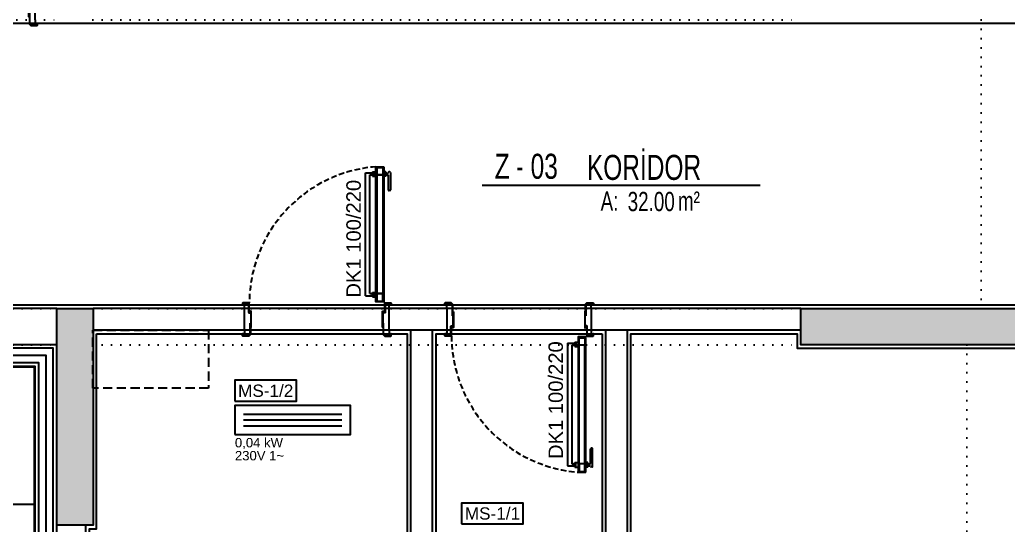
# Model space of a CAD drawing. Header units: inches. Extents: x 21 to 32698, y 13 to 3712.
# Drawn here: x 3306 to 3990, y 1512 to 1862 of the extents above; entities that cross this region are included whole.
import ezdxf
from ezdxf.enums import TextEntityAlignment as Align

# ---------------------------------------------------------------- set-up
doc = ezdxf.new("R2010")
doc.units = ezdxf.units.IN
doc.header["$MEASUREMENT"] = 0
doc.set_wipeout_variables(frame=1)
for name, pattern in [('( Hidden )', [0.375, 0.25, -0.125]), ('DOT', [6.35, 0, -6.35]), ('HIDDEN', [9.525, 6.35, -3.175])]:
    doc.linetypes.add(name, pattern=pattern)
for name, color, linetype in [('MEK-ELK-ETIKET', 7, 'Continuous'), ('MEK-ELK-GUC', 6, 'Continuous'), ('MEK-ELK-KLIMA', 150, 'Continuous')]:
    doc.layers.add(name, color=color, linetype=linetype)
for name, color, linetype, lineweight in [('Z_MİM_-KM-AREA-IDEN', 8, 'Continuous', 25), ('Z_MİM_-KM-BEAM-RAY', 8, 'DOT', 25), ('Z_MİM_-KM-DOOR', 8, 'Continuous', 25), ('Z_MİM_-KM-DOOR-FRAM', 8, 'Continuous', 25), ('Z_MİM_-KM-DOOR-IDEN', 8, 'Continuous', 25), ('Z_MİM_-KM-IRON-05', 8, 'Continuous', 25), ('Z_MİM_-KM-IZO-THERMAL', 8, 'Continuous', 25), ('Z_MİM_-KM-IZO-THERMAL-ROCKWOOL', 8, 'BATTING', 25), ('Z_MİM_-KM-PAINT', 8, 'Continuous', 25), ('Z_MİM_-KM-PATTERN-00', 8, 'Continuous', 25), ('Z_MİM_-KM-PATTERN-STRC', 8, 'Continuous', 25), ('Z_MİM_-KM-PAVEMENT', 8, 'Continuous', 25), ('Z_MİM_-KM-SHAFT', 8, 'Continuous', 25), ('Z_MİM_-KM-STRC-CONCRETE', 8, 'Continuous', 25), ('Z_MİM_-KM-STRS', 8, 'Continuous', 25), ('Z_MİM_-KM-WALL', 8, 'Continuous', 25), ('Z_MİM_-KM-WALL-PL', 8, 'Continuous', 25), ('Z_MİM_-KM-WALL-PLASTER', 8, 'Continuous', 25)]:
    doc.layers.add(name, color=color, linetype=linetype, lineweight=lineweight)
doc.styles.add('Arial_4', font='arial.ttf', dxfattribs={"height": 10})
doc.styles.add('MAH', font='arial.ttf', dxfattribs={"width": 0.8, "height": 17.5})
doc.styles.add('MEK_ELK', font='arial.ttf')
doc.styles.add('STYLE1', font='arial.ttf', dxfattribs={"height": 1})
doc.linetypes.add('BATTING', pattern='A,0.00254,-2.54,[134,ltypeshp.shx,S=2.54,R=0,X=-2.54,Y=0],-5.08,[134,ltypeshp.shx,S=2.54,R=180,X=2.54,Y=0],-2.54', length=10.16254)

# ---------------------------------------------------------------- blocks, each defined once
blk = doc.blocks.new('TRETUVAR')
at = {"layer": 'Z_MİM_-KM-PATTERN-00'}
h = blk.add_hatch(dxfattribs=at)
h.set_pattern_fill('AR-B816', color=256, scale=0.3, angle=90)
h.set_pattern_definition([(90, (21322.77, 490.03), (-60.96, 4e-15), []), (180, (21322.77, 490.03), (-60.96, -60.96), [60.96, -60.96])])
h.paths.add_polyline_path([(22632.77, 2700.03), (19252.77, 2700.03), (19252.77, 2750.03), (19097.77, 2750.03), (19097.77, 2610.03), (22542.77, 2610.03), (22542.77, 2080.13), (22697.77, 2080.13), (22697.77, 1460.13), (22542.77, 1460.13), (22542.77, 980.03), (21222.77, 980.03), (21222.77, 590.03), (20152.77, 590.03), (20152.77, 980.03), (19012.77, 980.03), (19012.77, 1635.03), (18722.77, 1635.03), (18722.77, 2610.03), (18807.77, 2610.03), (18807.77, 2750.03), (18632.77, 2750.03), (18632.77, 1545.03), (18922.77, 1545.03), (18922.77, 890.03), (19882.77, 890.03), (19882.77, 665.02), (20022.75, 665.03), (20022.77, 490.03), (21322.77, 490.03), (21322.77, 890.03), (22632.77, 890.03), (22632.77, 1220.13), (22797.77, 1220.13), (22797.77, 2180.13), (22632.77, 2180.13)])
h.paths.add_polyline_path([(19082.77, 2750.03), (18822.77, 2750.03), (18822.77, 2610.03), (19082.77, 2610.03)], flags=16)
at = {"layer": 'Z_MİM_-KM-PAVEMENT'}
blk.add_lwpolyline([(22542.77, 1460.13), (22542.77, 980.03), (21222.77, 980.03), (21222.77, 590.03), (20152.77, 590.03), (20152.77, 980.03), (19012.77, 980.03), (19012.77, 1635.03), (18722.77, 1635.03), (18722.77, 2610.03), (22542.77, 2610.03), (22542.77, 2080.13), (22697.77, 2080.13), (22697.77, 1460.13)], close=True, dxfattribs=at)
blk = doc.blocks.new('-KM_Kolon_ZK')
at = {"layer": 'Z_MİM_-KM-PATTERN-STRC'}
for points in [[(0, 680), (25, 680), (25, 530), (0, 530)], [(515, 680), (665, 680), (665, 655), (515, 655)]]:
    blk.add_hatch(color=256, dxfattribs=at).paths.add_polyline_path(points, flags=0)
at = {"layer": 'Z_MİM_-KM-STRC-CONCRETE'}
for points in [[(0, 680), (25, 680), (25, 530), (0, 530)], [(515, 680), (665, 680), (665, 655), (515, 655)]]:
    blk.add_lwpolyline(points, close=True, dxfattribs=at)
blk = doc.blocks.new('*U168')
at = {"layer": 'Z_MİM_-KM-IRON-05'}
for p, q in [((91.6, -2.9), (91.6, -87.9)), ((91.6, -2.9), (96.49, -2.9)), ((94.6, -4.3), (94.6, -86.5)), ((94.6, -4.3), (96.49, -4.3)), ((96.49, -2.16), (96.49, -5.19)), ((96.49, -2.16), (97.2, -2.16)), ((96.49, -5.19), (97.19, -5.19)), ((97.3, -2.16), (97.3, -5.19)), ((97.3, -2.16), (98.8, -2.16)), ((97.3, -5.19), (98.8, -5.19)), ((99.5, -91.7), (99.5, -4.34)), ((103.6, -91.7), (103.6, -4.34)), ((107.41, -86.06), (107.41, -76.06)), ((108.48, -75.69), (107.81, -75.69)), ((108.88, -88.17), (108.88, -76.09)), ((91.6, -87.9), (96.49, -87.9)), ((94.6, -86.5), (96.49, -86.5)), ((96.49, -88.64), (96.49, -85.62)), ((96.49, -85.62), (97.19, -85.62)), ((96.49, -88.64), (97.2, -88.64)), ((97.3, -88.64), (97.3, -85.62)), ((97.3, -85.62), (98.8, -85.62)), ((97.3, -88.64), (98.8, -88.64)), ((105.6, -85.62), (104.3, -85.62)), ((105.6, -88.64), (104.3, -88.64)), ((105.6, -88.64), (105.6, -85.62)), ((105.6, -87.83), (107.02, -87.83)), ((108.48, -88.57), (107.81, -88.57)), ((99, -91.7), (104.1, -91.7))]:
    blk.add_line(p, q, dxfattribs=at)
for points in [[(99.5, -86.46), (99.5, -91.7), (103.6, -91.7), (103.6, -86.46)], [(99.56, -86.52), (99.56, -91.64), (103.54, -91.64), (103.54, -86.52)]]:
    blk.add_lwpolyline(points, close=True, dxfattribs=at)
blk.add_lwpolyline([(105.6, -86.43), (107.02, -86.43, 0.392814), (107.41, -86.06)], format="xyb", dxfattribs=at)
for centre, start, end in [((107.81, -76.09), 90, 175.78231), ((108.48, -76.09), 0, 90), ((107.02, -88.23), 4.21769, 90), ((107.81, -88.17), 184.21769, 270), ((108.48, -88.17), 270, 0)]:
    blk.add_arc(centre, 0.4, start, end, dxfattribs=at)
at = {"layer": 'Z_MİM_-KM-DOOR-IDEN', "color": 7, "insert": (88.48, -1.56, 0), "char_height": 10, "width": 89.9901, "attachment_point": 9, "rotation": 90, "style": 'STYLE1'}
blk.add_mtext('DK1 100/220', dxfattribs=at)
blk.add_wipeout([(7.95, 3), (107.95, 3), (107.95, 24.1), (7.95, 24.1)])
at = {"layer": 'Z_MİM_-KM-DOOR'}
for points in [[(11.75, 16.05), (11.95, 16.05), (11.95, 24.05), (10.95, 25.05), (6.85, 25.05, 0.414214), (6.45, 24.65), (6.45, 23.55), (6.65, 23.55), (6.65, 24.65, -0.414214), (6.85, 24.85), (10.87, 24.85), (11.75, 23.97), (11.75, 16.05)], [(104.15, 16.05), (103.95, 16.05), (103.95, 24.05), (104.95, 25.05), (109.05, 25.05, -0.414214), (109.45, 24.65), (109.45, 23.55), (109.25, 23.55), (109.25, 24.65, 0.414214), (109.05, 24.85), (105.03, 24.85), (104.15, 23.97), (104.15, 16.05)]]:
    blk.add_lwpolyline(points, format="xyb", dxfattribs=at)
for points in [[(12.15, 8, 1.015743), (12.25, 8), (12.25, 18.8, 1.000002), (12.15, 18.8), (12.15, 17.75), (11.95, 17.75), (11.95, 18.85, -0.414214), (12.15, 19.05), (12.25, 19.05, -0.414214), (12.45, 18.85), (12.45, 7.95, -0.414214), (12.25, 7.75), (12.15, 7.75, -0.414214), (11.95, 7.95), (11.95, 8.75, 0.414214), (11.85, 8.85), (11.05, 8.85, 0.414214), (10.95, 8.75), (10.95, 2.35, -0.414214), (10.65, 2.05), (6.85, 2.05, -0.414214), (6.45, 2.45), (6.45, 3.55), (6.65, 3.55), (6.65, 2.45, 0.414214), (6.85, 2.25), (10.65, 2.25, 0.414214), (10.75, 2.35), (10.75, 8.75, -0.414214), (11.05, 9.05), (11.85, 9.05, -0.414214), (12.15, 8.75)], [(103.75, 8, -1.015743), (103.65, 8), (103.65, 18.8, -1.000002), (103.75, 18.8), (103.75, 17.75), (103.95, 17.75), (103.95, 18.85, 0.414214), (103.75, 19.05), (103.65, 19.05, 0.414214), (103.45, 18.85), (103.45, 7.95, 0.414214), (103.65, 7.75), (103.75, 7.75, 0.414214), (103.95, 7.95), (103.95, 8.75, -0.414214), (104.05, 8.85), (104.85, 8.85, -0.414214), (104.95, 8.75), (104.95, 2.35, 0.414214), (105.25, 2.05), (109.05, 2.05, 0.414214), (109.45, 2.45), (109.45, 3.55), (109.25, 3.55), (109.25, 2.45, -0.414214), (109.05, 2.25), (105.25, 2.25, -0.414214), (105.15, 2.35), (105.15, 8.75, 0.414214), (104.85, 9.05), (104.05, 9.05, 0.414214), (103.75, 8.75)]]:
    blk.add_lwpolyline(points, format="xyb", close=True, dxfattribs=at)
at = {"layer": 'Z_MİM_-KM-DOOR-FRAM', "linetype": '( Hidden )', "ltscale": 15}
blk.add_arc((106.37, 2.72), 95.22, 180.40422, 265.43874, dxfattribs=at)
at = {"layer": 'Z_MİM_-KM-IRON-05'}
blk.add_line((99, 0.9), (104.1, 0.9), dxfattribs=at)
for points in [[(104.3, -92.2), (104.3, 1.4), (98.8, 1.4), (98.8, -92.2)], [(99, 1.2), (99, -92), (104.1, -92), (104.1, 1.2)], [(99.5, -4.34), (99.5, 0.9), (103.6, 0.9), (103.6, -4.34)], [(99.56, -4.28), (99.56, 0.84), (103.54, 0.84), (103.54, -4.28)]]:
    blk.add_lwpolyline(points, close=True, dxfattribs=at)
at = {"layer": 'Z_MİM_-KM-WALL'}
for p, q in [((7.95, 21.05), (7.95, 6.05)), ((107.95, 21.05), (107.95, 6.05))]:
    blk.add_line(p, q, dxfattribs=at)
at = {"layer": 'Z_MİM_-KM-WALL-PLASTER'}
for points in [[(7.95, 21.05), (7.95, 23.55), (6.55, 23.55)], [(107.95, 21.05), (107.95, 23.55), (109.35, 23.55)], [(7.95, 6.05), (7.95, 3.55), (6.55, 3.55)], [(107.95, 6.05), (107.95, 3.55), (109.35, 3.55)]]:
    blk.add_lwpolyline(points, dxfattribs=at)
blk = doc.blocks.new('*U173')
at = {"layer": 'Z_MİM_-KM-IRON-05'}
for p, q in [((99, 118.8), (104.1, 118.8)), ((99.5, 118.8), (99.5, 31.44)), ((103.6, 118.8), (103.6, 31.44)), ((91.6, 30), (91.6, 115)), ((91.6, 115), (96.49, 115)), ((94.6, 31.4), (94.6, 113.6)), ((94.6, 113.6), (96.49, 113.6)), ((96.49, 115.74), (96.49, 112.72)), ((96.49, 115.74), (97.2, 115.74)), ((96.49, 112.72), (97.19, 112.72)), ((97.3, 115.74), (97.3, 112.72)), ((97.3, 115.74), (98.8, 115.74)), ((97.3, 112.72), (98.8, 112.72)), ((105.6, 115.74), (104.3, 115.74)), ((105.6, 112.72), (104.3, 112.72)), ((105.6, 115.74), (105.6, 112.72)), ((105.6, 114.93), (107.02, 114.93)), ((107.41, 113.16), (107.41, 103.16)), ((108.48, 115.67), (107.81, 115.67)), ((108.88, 115.27), (108.88, 103.19)), ((108.48, 102.79), (107.81, 102.79)), ((91.6, 30), (96.49, 30)), ((94.6, 31.4), (96.49, 31.4)), ((96.49, 29.26), (96.49, 32.28)), ((96.49, 32.28), (97.19, 32.28)), ((96.49, 29.26), (97.2, 29.26)), ((97.3, 29.26), (97.3, 32.28)), ((97.3, 32.28), (98.8, 32.28)), ((97.3, 29.26), (98.8, 29.26))]:
    blk.add_line(p, q, dxfattribs=at)
for points in [[(99.5, 113.56), (99.5, 118.8), (103.6, 118.8), (103.6, 113.56)], [(99.56, 113.62), (99.56, 118.74), (103.54, 118.74), (103.54, 113.62)]]:
    blk.add_lwpolyline(points, close=True, dxfattribs=at)
blk.add_lwpolyline([(105.6, 113.53), (107.02, 113.53, -0.392814), (107.41, 113.16)], format="xyb", dxfattribs=at)
for centre, start, end in [((107.02, 115.33), 270, 355.78231), ((107.81, 115.27), 90, 175.78231), ((108.48, 115.27), 0, 90), ((107.81, 103.19), 184.21769, 270), ((108.48, 103.19), 270, 0)]:
    blk.add_arc(centre, 0.4, start, end, dxfattribs=at)
at = {"layer": 'Z_MİM_-KM-DOOR-IDEN', "color": 7, "insert": (88.48, 28.66, 0), "char_height": 10, "width": 89.9901, "attachment_point": 7, "rotation": 90, "style": 'STYLE1'}
blk.add_mtext('YK1 100/220', dxfattribs=at)
blk.add_wipeout([(7.95, 24.1), (107.95, 24.1), (107.95, 1.26), (7.95, 1.26)])
at = {"layer": 'Z_MİM_-KM-DOOR'}
for points in [[(12.15, 19.1, -1.015743), (12.25, 19.1), (12.25, 6.56, -1.000002), (12.15, 6.56), (12.15, 7.61), (11.95, 7.61), (11.95, 6.51, 0.414214), (12.15, 6.31), (12.25, 6.31, 0.414214), (12.45, 6.51), (12.45, 19.15, 0.414214), (12.25, 19.35), (12.15, 19.35, 0.414214), (11.95, 19.15), (11.95, 18.35, -0.414214), (11.85, 18.25), (11.05, 18.25, -0.414214), (10.95, 18.35), (10.95, 24.75, 0.414214), (10.65, 25.05), (6.85, 25.05, 0.414214), (6.45, 24.65), (6.45, 23.55), (6.65, 23.55), (6.65, 24.65, -0.414214), (6.85, 24.85), (10.65, 24.85, -0.414214), (10.75, 24.75), (10.75, 18.35, 0.414214), (11.05, 18.05), (11.85, 18.05, 0.414214), (12.15, 18.35)], [(103.75, 19.1, 1.015743), (103.65, 19.1), (103.65, 6.56, 1.000002), (103.75, 6.56), (103.75, 7.61), (103.95, 7.61), (103.95, 6.51, -0.414214), (103.75, 6.31), (103.65, 6.31, -0.414214), (103.45, 6.51), (103.45, 19.15, -0.414214), (103.65, 19.35), (103.75, 19.35, -0.414214), (103.95, 19.15), (103.95, 18.35, 0.414214), (104.05, 18.25), (104.85, 18.25, 0.414214), (104.95, 18.35), (104.95, 24.75, -0.414214), (105.25, 25.05), (109.05, 25.05, -0.414214), (109.45, 24.65), (109.45, 23.55), (109.25, 23.55), (109.25, 24.65, 0.414214), (109.05, 24.85), (105.25, 24.85, 0.414214), (105.15, 24.75), (105.15, 18.35, -0.414214), (104.85, 18.05), (104.05, 18.05, -0.414214), (103.75, 18.35)]]:
    blk.add_lwpolyline(points, format="xyb", close=True, dxfattribs=at)
for points in [[(11.75, 9.31), (11.95, 9.31), (11.95, 1.31), (10.95, 0.31), (6.85, 0.31, -0.414214), (6.45, 0.71), (6.45, 1.81), (6.65, 1.81), (6.65, 0.71, 0.414214), (6.85, 0.51), (10.87, 0.51), (11.75, 1.4), (11.75, 9.31)], [(104.15, 9.31), (103.95, 9.31), (103.95, 1.31), (104.95, 0.31), (109.05, 0.31, 0.414214), (109.45, 0.71), (109.45, 1.81), (109.25, 1.81), (109.25, 0.71, -0.414214), (109.05, 0.51), (105.03, 0.51), (104.15, 1.4), (104.15, 9.31)]]:
    blk.add_lwpolyline(points, format="xyb", dxfattribs=at)
at = {"layer": 'Z_MİM_-KM-DOOR-FRAM', "linetype": '( Hidden )', "ltscale": 15}
blk.add_arc((106.37, 24.38), 95.22, 94.56126, 179.59578, dxfattribs=at)
at = {"layer": 'Z_MİM_-KM-IRON-05'}
blk.add_line((99, 26.2), (104.1, 26.2), dxfattribs=at)
for points in [[(104.3, 119.3), (104.3, 25.7), (98.8, 25.7), (98.8, 119.3)], [(99, 25.9), (99, 119.1), (104.1, 119.1), (104.1, 25.9)], [(99.5, 31.44), (99.5, 26.2), (103.6, 26.2), (103.6, 31.44)], [(99.56, 31.38), (99.56, 26.26), (103.54, 26.26), (103.54, 31.38)]]:
    blk.add_lwpolyline(points, close=True, dxfattribs=at)
at = {"layer": 'Z_MİM_-KM-WALL'}
for p, q in [((7.95, 4.31), (7.95, 21.05)), ((107.95, 4.31), (107.95, 21.05))]:
    blk.add_line(p, q, dxfattribs=at)
at = {"layer": 'Z_MİM_-KM-WALL-PLASTER'}
for points in [[(7.95, 21.05), (7.95, 23.55), (6.55, 23.55)], [(107.95, 21.05), (107.95, 23.55), (109.35, 23.55)], [(7.95, 4.31), (7.95, 1.81), (6.55, 1.81)], [(107.95, 4.31), (107.95, 1.81), (109.35, 1.81)]]:
    blk.add_lwpolyline(points, dxfattribs=at)
blk = doc.blocks.new('*U190')
at = {"layer": 'Z_MİM_-KM-IRON-05'}
for p, q in [((99, 118.8), (104.1, 118.8)), ((99.5, 118.8), (99.5, 31.44)), ((103.6, 118.8), (103.6, 31.44)), ((91.6, 30), (91.6, 115)), ((91.6, 115), (96.49, 115)), ((94.6, 31.4), (94.6, 113.6)), ((94.6, 113.6), (96.49, 113.6)), ((96.49, 115.74), (96.49, 112.72)), ((96.49, 115.74), (97.2, 115.74)), ((96.49, 112.72), (97.19, 112.72)), ((97.3, 115.74), (97.3, 112.72)), ((97.3, 115.74), (98.8, 115.74)), ((97.3, 112.72), (98.8, 112.72)), ((105.6, 115.74), (104.3, 115.74)), ((105.6, 112.72), (104.3, 112.72)), ((105.6, 115.74), (105.6, 112.72)), ((105.6, 114.93), (107.02, 114.93)), ((107.41, 113.16), (107.41, 103.16)), ((108.48, 115.67), (107.81, 115.67)), ((108.88, 115.27), (108.88, 103.19)), ((108.48, 102.79), (107.81, 102.79)), ((91.6, 30), (96.49, 30)), ((94.6, 31.4), (96.49, 31.4)), ((96.49, 29.26), (96.49, 32.28)), ((96.49, 32.28), (97.19, 32.28)), ((96.49, 29.26), (97.2, 29.26)), ((97.3, 29.26), (97.3, 32.28)), ((97.3, 32.28), (98.8, 32.28)), ((97.3, 29.26), (98.8, 29.26))]:
    blk.add_line(p, q, dxfattribs=at)
for points in [[(99.5, 113.56), (99.5, 118.8), (103.6, 118.8), (103.6, 113.56)], [(99.56, 113.62), (99.56, 118.74), (103.54, 118.74), (103.54, 113.62)]]:
    blk.add_lwpolyline(points, close=True, dxfattribs=at)
blk.add_lwpolyline([(105.6, 113.53), (107.02, 113.53, -0.392814), (107.41, 113.16)], format="xyb", dxfattribs=at)
for centre, start, end in [((107.02, 115.33), 270, 355.78231), ((107.81, 115.27), 90, 175.78231), ((108.48, 115.27), 0, 90), ((107.81, 103.19), 184.21769, 270), ((108.48, 103.19), 270, 0)]:
    blk.add_arc(centre, 0.4, start, end, dxfattribs=at)
at = {"layer": 'Z_MİM_-KM-DOOR-IDEN', "color": 7, "insert": (88.48, 28.66, 0), "char_height": 10, "width": 89.9901, "attachment_point": 7, "rotation": 90, "style": 'STYLE1'}
blk.add_mtext('DK1 100/220', dxfattribs=at)
blk.add_wipeout([(7.95, 24.1), (107.95, 24.1), (107.95, 3), (7.95, 3)])
at = {"layer": 'Z_MİM_-KM-DOOR'}
for points in [[(12.15, 19.1, -1.015743), (12.25, 19.1), (12.25, 8.3, -1.000002), (12.15, 8.3), (12.15, 9.35), (11.95, 9.35), (11.95, 8.25, 0.414214), (12.15, 8.05), (12.25, 8.05, 0.414214), (12.45, 8.25), (12.45, 19.15, 0.414214), (12.25, 19.35), (12.15, 19.35, 0.414214), (11.95, 19.15), (11.95, 18.35, -0.414214), (11.85, 18.25), (11.05, 18.25, -0.414214), (10.95, 18.35), (10.95, 24.75, 0.414214), (10.65, 25.05), (6.85, 25.05, 0.414214), (6.45, 24.65), (6.45, 23.55), (6.65, 23.55), (6.65, 24.65, -0.414214), (6.85, 24.85), (10.65, 24.85, -0.414214), (10.75, 24.75), (10.75, 18.35, 0.414214), (11.05, 18.05), (11.85, 18.05, 0.414214), (12.15, 18.35)], [(103.75, 19.1, 1.015743), (103.65, 19.1), (103.65, 8.3, 1.000002), (103.75, 8.3), (103.75, 9.35), (103.95, 9.35), (103.95, 8.25, -0.414214), (103.75, 8.05), (103.65, 8.05, -0.414214), (103.45, 8.25), (103.45, 19.15, -0.414214), (103.65, 19.35), (103.75, 19.35, -0.414214), (103.95, 19.15), (103.95, 18.35, 0.414214), (104.05, 18.25), (104.85, 18.25, 0.414214), (104.95, 18.35), (104.95, 24.75, -0.414214), (105.25, 25.05), (109.05, 25.05, -0.414214), (109.45, 24.65), (109.45, 23.55), (109.25, 23.55), (109.25, 24.65, 0.414214), (109.05, 24.85), (105.25, 24.85, 0.414214), (105.15, 24.75), (105.15, 18.35, -0.414214), (104.85, 18.05), (104.05, 18.05, -0.414214), (103.75, 18.35)]]:
    blk.add_lwpolyline(points, format="xyb", close=True, dxfattribs=at)
for points in [[(11.75, 11.05), (11.95, 11.05), (11.95, 3.05), (10.95, 2.05), (6.85, 2.05, -0.414214), (6.45, 2.45), (6.45, 3.55), (6.65, 3.55), (6.65, 2.45, 0.414214), (6.85, 2.25), (10.87, 2.25), (11.75, 3.13), (11.75, 11.05)], [(104.15, 11.05), (103.95, 11.05), (103.95, 3.05), (104.95, 2.05), (109.05, 2.05, 0.414214), (109.45, 2.45), (109.45, 3.55), (109.25, 3.55), (109.25, 2.45, -0.414214), (109.05, 2.25), (105.03, 2.25), (104.15, 3.13), (104.15, 11.05)]]:
    blk.add_lwpolyline(points, format="xyb", dxfattribs=at)
at = {"layer": 'Z_MİM_-KM-DOOR-FRAM', "linetype": '( Hidden )', "ltscale": 15}
blk.add_arc((106.37, 24.38), 95.22, 94.56126, 179.59578, dxfattribs=at)
at = {"layer": 'Z_MİM_-KM-IRON-05'}
blk.add_line((99, 26.2), (104.1, 26.2), dxfattribs=at)
for points in [[(104.3, 119.3), (104.3, 25.7), (98.8, 25.7), (98.8, 119.3)], [(99, 25.9), (99, 119.1), (104.1, 119.1), (104.1, 25.9)], [(99.5, 31.44), (99.5, 26.2), (103.6, 26.2), (103.6, 31.44)], [(99.56, 31.38), (99.56, 26.26), (103.54, 26.26), (103.54, 31.38)]]:
    blk.add_lwpolyline(points, close=True, dxfattribs=at)
at = {"layer": 'Z_MİM_-KM-WALL'}
for p, q in [((7.95, 6.05), (7.95, 21.05)), ((107.95, 6.05), (107.95, 21.05))]:
    blk.add_line(p, q, dxfattribs=at)
at = {"layer": 'Z_MİM_-KM-WALL-PLASTER'}
for points in [[(7.95, 21.05), (7.95, 23.55), (6.55, 23.55)], [(107.95, 21.05), (107.95, 23.55), (109.35, 23.55)], [(7.95, 6.05), (7.95, 3.55), (6.55, 3.55)], [(107.95, 6.05), (107.95, 3.55), (109.35, 3.55)]]:
    blk.add_lwpolyline(points, dxfattribs=at)
blk = doc.blocks.new('-KM_Kiriş İzi_ZK')
at = {"layer": 'Z_MİM_-KM-BEAM-RAY'}
for p, q in [((-260, 880), (0, 880)), ((25, 880), (515, 880)), ((640, 880), (640, 680)), ((-140, 680), (0, 680)), ((25, 680), (515, 680)), ((-140, 655), (0, 655)), ((25, 655), (515, 655)), ((630, 655), (630, 45))]:
    blk.add_line(p, q, dxfattribs=at)
blk = doc.blocks.new('*U121')
blk.add_line((0, 0), (192.45, 0))
at = {"color": 7, "style": 'MAH', "width": 0.6}
blk.add_text('-', height=17.07, dxfattribs=at).set_placement((25.99, 13.11), align=Align.MIDDLE_CENTER)
at = {"color": 7, "style": 'Arial_4', "width": 0.7}
for s, p in [('A:', (81.91, -17.69)), ('m² ', (135.42, -17.69))]:
    blk.add_text(s, height=13.333, dxfattribs=at).set_placement(p)
for tag, p in [('K', (8.57, 13.11)), ('00', (33.43, 13.11)), ('MAHALADI', (72.42, 12.35))]:
    blk.add_attdef(tag, text='', height=17.33, dxfattribs=at).set_placement(p, align=Align.MIDDLE_LEFT)
blk.add_attdef('27.00', text='', height=13.33, dxfattribs=at).set_placement((133.25, -11.29), align=Align.MIDDLE_RIGHT)
blk = doc.blocks.new('MEK_SPLIT')
for p, q in [((-34, 4), (34, 4)), ((-34, 0), (34, 0)), ((-34, -4), (34, -4))]:
    blk.add_line(p, q)
blk.add_lwpolyline([(-40, -10), (40, -10), (40, 10), (-40, 10)], close=True)

msp = doc.modelspace()

# ---------------------------------------------------------------- linework, layer by layer
at = {"layer": 'MEK-ELK-KLIMA'}
for points in [[(3455, 1598), (3497.68, 1598), (3497.68, 1612.45), (3455, 1612.45)], [(3612, 1513), (3654.68, 1513), (3654.68, 1527.45), (3612, 1527.45)]]:
    msp.add_lwpolyline(points, close=True, dxfattribs=at)
at = {"layer": 'Z_MİM_-KM-IZO-THERMAL'}
msp.add_lwpolyline([(4654.26, 1293.06), (4654.26, 969.58), (3319.26, 969.58), (3319.26, 1624.58), (3029.26, 1624.58), (3029.26, 2594.58), (6844.26, 2594.58), (6844.26, 969.58), (5329.26, 969.58), (5329.26, 1293.06)], dxfattribs=at)
at = {"layer": 'Z_MİM_-KM-IZO-THERMAL-ROCKWOOL', "ltscale": 0.45}
msp.add_lwpolyline([(4649.26, 1293.06), (4649.26, 974.58), (3324.26, 974.58), (3324.26, 1629.58), (3034.26, 1629.58), (3034.26, 2589.58), (6839.26, 2589.58), (6839.26, 974.58), (5334.26, 974.58), (5334.26, 1293.06)], dxfattribs=at)
at = {"layer": 'Z_MİM_-KM-PAINT'}
msp.add_lwpolyline([(4657.26, 1293.06), (4657.26, 966.58), (3316.26, 966.58), (3316.26, 1621.58), (3026.26, 1621.58), (3026.26, 2597.58), (6847.26, 2597.58), (6847.26, 966.58), (5326.26, 966.58), (5326.26, 1293.06)], dxfattribs=at)
at = {"layer": 'Z_MİM_-KM-SHAFT', "linetype": 'HIDDEN'}
msp.add_lwpolyline([(3356.71, 1647.08), (3436.71, 1647.08), (3436.71, 1607.08), (3356.71, 1607.08)], close=True, dxfattribs=at)
at = {"layer": 'Z_MİM_-KM-WALL-PL'}
for p, q in [((3576.76, 1172.08), (3576.76, 1647.08)), ((3591.76, 1157.08), (3591.76, 1647.08)), ((3711.76, 1002.08), (3711.76, 1647.08)), ((3726.76, 1002.08), (3726.76, 1647.08))]:
    msp.add_line(p, q, dxfattribs=at)
for points in [[(3331.76, 1662.08), (3191.76, 1662.08)], [(3351.76, 1132.08), (3351.76, 1512.08)]]:
    msp.add_lwpolyline(points, dxfattribs=at)
at = {"layer": 'Z_MİM_-KM-WALL-PLASTER'}
for points in [[(4656.76, 1293.06), (4656.76, 967.08), (3316.76, 967.08), (3316.76, 1622.08), (3026.76, 1622.08), (3026.76, 2597.08), (6846.76, 2597.08), (6846.76, 967.08), (5326.76, 967.08), (5326.76, 1293.06)], [(4644.26, 1293.06), (4644.26, 979.58), (3329.26, 979.58), (3329.26, 1634.58), (3039.26, 1634.58), (3039.26, 2584.58), (6834.26, 2584.58), (6834.26, 979.58), (5339.26, 979.58), (5339.26, 1293.06)], [(4389.26, 1357.08), (4389.26, 1004.58), (3999.26, 1004.58), (3999.26, 1029.58), (3894.26, 1029.58), (3894.26, 1004.58), (3729.26, 1004.58), (3729.26, 1644.58), (3844.26, 1644.58), (3844.26, 1634.58), (3999.26, 1634.58), (3999.26, 1644.58), (4391.76, 1644.58)]]:
    msp.add_lwpolyline(points, dxfattribs=at)

# ---------------------------------------------------------------- block references
at = {"layer": 'MEK-ELK-KLIMA'}
msp.add_blockref('MEK_SPLIT', (3495, 1585), dxfattribs=at)
at = {"layer": 'Z_MİM_-KM-AREA-IDEN'}
msp.add_blockref('*U121', (3626.33, 1747.53), dxfattribs=at).add_auto_attribs({'27.00': '32.00', '00': '03', 'K': 'Z', 'MAHALADI': 'KORİDOR'})
at = {"layer": 'Z_MİM_-KM-STRC-CONCRETE'}
msp.add_blockref('-KM_Kolon_ZK', (3331.76, 982.08), dxfattribs=at)
at = {"layer": 'Z_MİM_-KM-STRS'}
msp.add_blockref('TRETUVAR', (-15696.01, -12.95), dxfattribs=at)

# ---------------------------------------------------------------- texts
at = {"layer": 'MEK-ELK-ETIKET', "style": 'MEK_ELK'}
for s, p in [('MS-1/2', (3476.34, 1605.22)), ('MS-1/1', (3633.34, 1520.22))]:
    msp.add_text(s, height=8.5, dxfattribs=at).set_placement(p, align=Align.MIDDLE_CENTER)
at = {"layer": 'MEK-ELK-GUC', "style": 'MEK_ELK'}
for s, p in [('0,04 kW', (3455, 1566)), ('230V 1~', (3455, 1557))]:
    msp.add_text(s, height=6.5, dxfattribs=at).set_placement(p)

# ---------------------------------------------------------------- next in the draw order: block references
at = {"layer": 'Z_MİM_-KM-DOOR'}
for name, p in [('*U173', (3208.81, 1857.77)), ('*U190', (3453.81, 1641.03)), ('*U168', (3593.81, 1641.03))]:
    msp.add_blockref(name, p, dxfattribs=at)

# ---------------------------------------------------------------- next in the draw order: linework, layer by layer
at = {"layer": 'Z_MİM_-KM-WALL-PL'}
for points in [[(4641.76, 982.08), (3331.76, 982.08), (3331.76, 1637.08), (3041.76, 1637.08), (3041.76, 2582.08), (6831.76, 2582.08), (6831.76, 982.08), (5341.76, 982.08)], [(3846.76, 1662.08), (3356.76, 1662.08)], [(3846.76, 1647.08), (3356.76, 1647.08)]]:
    msp.add_lwpolyline(points, dxfattribs=at)
at = {"layer": 'Z_MİM_-KM-WALL-PLASTER'}
for points in [[(6814.26, 1859.58), (5339.26, 1859.58), (5339.26, 1944.58), (5359.26, 1944.58), (5359.26, 1879.58), (5569.26, 1879.58), (5569.26, 2559.61), (5444.26, 2559.61), (5444.26, 2089.58), (5284.26, 2089.58), (5284.26, 2554.58), (4699.26, 2554.58), (4699.26, 2089.58), (4644.26, 2089.58), (4644.26, 1859.58), (3041.76, 1859.58)], [(3041.76, 1664.58), (4644.26, 1664.58), (4644.26, 1352.08)]]:
    msp.add_lwpolyline(points, dxfattribs=at)
for points in [[(3359.26, 1644.58), (3574.26, 1644.58), (3574.26, 1174.58), (3354.26, 1174.58), (3354.26, 1509.58), (3359.26, 1509.58)], [(3709.26, 1644.58), (3709.26, 1004.58), (3359.26, 1004.58), (3359.26, 1134.58), (3354.26, 1134.58), (3354.26, 1154.58), (3594.26, 1154.58), (3594.26, 1644.58)]]:
    msp.add_lwpolyline(points, close=True, dxfattribs=at)

# ---------------------------------------------------------------- next in the draw order: block references
at = {"layer": 'Z_MİM_-KM-BEAM-RAY'}
msp.add_blockref('-KM_Kiriş İzi_ZK', (3331.71, 982.08), dxfattribs=at)

doc.saveas('drawing.dxf')
